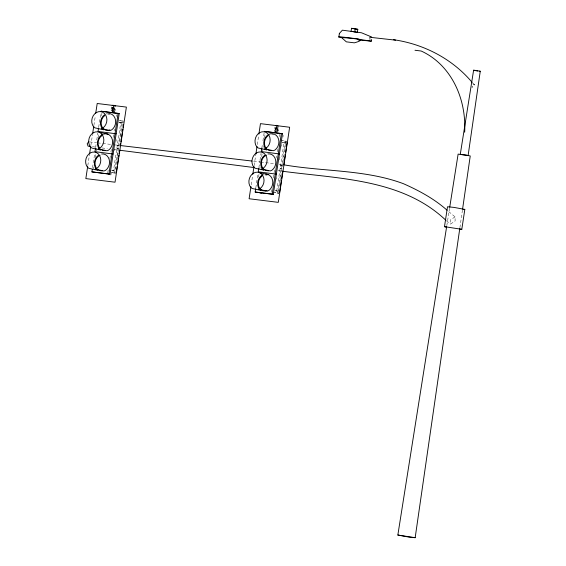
<?xml version="1.0" encoding="UTF-8"?>
<svg xmlns="http://www.w3.org/2000/svg" width="566" height="566" viewBox="0 0 566 566"><rect width="100%" height="100%" fill="white"/><g stroke="black" fill="none" stroke-linecap="round" stroke-linejoin="round"><path stroke-width="0.42" stroke-dasharray="2.83 2.12" d="M472.122 86.089L472.044 87.631L473.983 84.935L474.577 84.914L472.773 83.046M459.91 227.603L462.429 210.135M87.822 165.498L89.407 155.02M90.864 145.412L92.449 134.934M93.899 125.327L95.35 115.719M92.555 167.678L94.72 153.351M95.619 147.457L96.255 143.24M96.765 139.873L97.784 133.13M98.675 127.23L100.84 112.91M93.524 168.76L93.8 166.928M95.244 157.398L95.817 153.591M96.199 151.065L96.949 146.127M98.236 137.58L98.873 133.371M101.533 115.797L101.937 113.15M107.738 172.948L108.255 169.581M109.91 158.629L110.42 155.254M110.929 151.886L111.311 149.36M113.094 137.559L113.603 134.192M114.113 130.824L114.367 129.14M116.278 116.497L116.532 114.813M110.894 175.057L111.276 172.531M114.587 150.62L114.841 148.936M115.988 141.351L116.242 139.668M117.459 156.662L115.273 171.144L113.448 170.918L120.735 122.709L118.513 122.228M112.068 172.573L113.745 172.941L114.495 171.986L122.037 122.15L121.612 120.94L119.935 120.572M117.587 155.813L118.103 152.403M118.23 151.554L122.56 122.935L118.86 122.129M251.212 184.778L252.669 175.17M254.12 165.562L255.705 155.084M257.289 144.599L258.74 134.991M255.818 187.827L257.983 173.507M258.874 167.607L259.893 160.864M260.02 160.022L261.039 153.28M261.803 148.228L262.44 144.012M262.949 140.644L264.096 133.06M258.57 177.116L259.079 173.741M259.844 168.689L260.098 166.998M261.648 156.747L262.171 153.28M262.306 152.41L263.218 146.346M264.534 137.679L265.192 133.3M271.128 192.256L271.51 189.73M273.293 177.936L273.803 174.561M274.057 172.878L274.567 169.51M276.35 157.716L276.604 156.025M277.241 151.815L277.623 149.29M279.54 136.647L279.922 134.121M276.569 179.196L276.824 177.512M279.505 159.817L280.014 156.449M281.543 146.339L281.797 144.655M282.943 137.071L283.198 135.38M282.116 142.278L285.823 143.085L278.529 191.294L276.703 191.067L283.998 142.858L282.512 142.54M272.812 192.178L277.007 193.091L277.757 192.136L285.292 142.299L284.868 141.09L280.672 140.177M446.807 225.593L449.567 208.161M113.865 106.16L113.54 108.332L114.056 108.905L115.117 107.554M113.596 107.363L112.535 108.722L111.941 107.002M277.121 126.31L276.795 128.482L277.319 129.062L278.38 127.704L278.302 126.565M370.489 38.651L369.945 39.74L369.57 37.243M112.691 107.95L111.962 109.337L112.252 110.851L113.377 111.601L114.693 111.155L115.414 109.769L115.131 108.255L113.023 107.292L111.707 107.738L110.986 109.125L111.269 110.639L113.377 111.601M275.946 128.1L275.225 129.494L275.508 131.001L276.64 131.758L277.948 131.305L278.677 129.918L278.387 128.404L277.255 127.654L274.97 127.888L274.241 129.274L274.531 130.788L276.64 131.758M276.972 131.093L277.701 129.706L277.411 128.192L276.279 127.442M455.05 216.863L450.416 219.969L450.472 224.101L455.106 220.995L455.05 216.863L447.756 210.793M111.658 106.946L111.764 108.467L112.457 109.238L113.334 108.806L113.879 107.427L113.773 105.906M112.457 109.238L114.856 108.997L115.294 106.097M274.92 127.095L275.019 128.616L275.72 129.388L276.59 128.956L277.029 126.055M275.72 129.388L278.111 129.147L278.55 126.246M113.999 107.505L111.962 108.141L111.417 109.181L111.636 110.313L112.478 110.872L113.462 110.54L114.007 109.5L113.787 108.368L112.945 107.809M112.401 111.389L113.716 110.943L114.438 109.556L114.155 108.042L113.023 107.292M277.255 127.654L275.225 128.291L274.68 129.331L274.892 130.463L275.741 131.022L276.717 130.689L277.262 129.649L277.05 128.517L276.201 127.958M275.663 131.538L277.701 130.902L278.239 129.862L278.026 128.73L277.177 128.171L276.201 128.503L275.656 129.543L275.868 130.675L276.717 131.241M89.577 141.91L96.602 142.738M97.479 142.837L101.866 143.354M102.743 143.46L110.639 144.394M115.032 144.91L119.419 145.427M253.688 161.246L259.836 161.968M260.714 162.074L274.751 163.73M279.144 164.246L282.653 164.656M111.997 111.332L114.389 111.735L112.563 111.509M275.868 131.56L274.651 131.411L275.826 131.666M107.752 114.311L110.03 114.594M271.772 134.559L274.043 134.835M121.612 120.94L123.438 121.166L119.242 120.254M284.868 141.09L286.693 141.316L282.498 140.403M122.037 122.15L123.855 122.376M285.292 142.299L287.118 142.526M120.735 122.709L122.56 122.935M283.998 142.858L285.823 143.085M119.136 145.596L117.311 145.37L120.31 145.851M282.392 165.746L280.573 165.52L283.566 166.001M118.697 148.483L116.872 148.257L119.872 148.738M281.96 168.633L280.135 168.406L283.127 168.887M264.895 174.908L267.173 175.191M114.495 171.986L116.32 172.206M277.757 192.136L279.583 192.362M113.745 172.941L115.57 173.168L111.375 172.255M277.007 193.091L278.833 193.317L274.637 192.405M92.421 146.707L96.8 147.266M102.057 147.945L107.307 148.625M114.311 149.53L117.813 149.983M278.055 170.656L281.557 171.109M275.564 190.65L278.529 191.294M275.225 190.742L276.703 191.067M111.566 170.338L115.273 171.144M111.962 170.592L113.448 170.918M472.66 83.761L474.577 84.914M446.404 220.712L450.472 224.101M277.234 129.579L276.541 128.8L276.434 127.279M113.978 109.422L113.285 108.651L113.179 107.13M276.781 126.381L276.449 128.553L275.798 128.871L275.196 127.159M103.168 134.956A8.186 6.856 -77.7 0 1 104.696 134.538M106.047 113.999A8.978 7.514 -77.7 0 1 107.724 113.54M112.938 108.354L112.401 109.394L112.613 110.526L113.455 111.085L114.438 110.752L114.983 109.712L114.771 108.58L113.922 108.021L112.938 108.354"/><path stroke-width="0.85" d="M466.851 155.332L460.264 154.447L473.608 70.212L474.35 70.248L480.258 71.238L468.096 155.643L467.481 155.452M446.673 226.464L397.848 535.04L408.716 537.063L415.168 537.7L459.783 228.473M462.556 209.257L470.24 155.975L466.384 155.134L458.12 154.115L449.708 207.29M87.695 166.376L85.841 178.601L115.025 182.202L126.388 107.094L97.203 103.493L95.746 113.094M89.541 154.143L90.73 146.283M92.576 134.057L93.765 126.197M119.214 113.561L101.095 111.226L119.214 113.561L110.037 174.229L91.918 171.887L92.3 169.361M95.491 148.299L94.975 151.667L113.101 154.009M98.548 128.079L98.038 131.446L116.157 133.788M110.037 174.229L108.948 173.988L118.117 113.327M116.32 172.206L117.219 166.255M117.48 164.557L118.379 158.6M118.634 156.902L118.895 155.204M119.15 153.499L119.539 150.952M120.388 145.335L120.643 143.637M120.898 141.932L122.313 132.578M122.574 130.88L122.829 129.182M123.084 127.477L123.473 124.93M250.95 186.525L249.104 198.751L278.288 202.352L289.643 127.244L260.459 123.643L258.874 134.121M252.797 174.293L253.985 166.432M255.839 154.207L257.028 146.346M282.476 133.718L264.35 131.376L282.476 133.718L273.3 194.379L255.181 192.044L255.69 188.669M258.747 168.449L258.238 171.816L276.357 174.158M261.803 148.228L261.294 151.596L279.413 153.938M273.3 194.379L272.204 194.145L281.38 133.477M279.583 192.362L281.38 180.455M281.635 178.757L282.795 171.102M283.899 163.786L285.314 154.433M285.575 152.728L287.118 142.526M342.784 37.724L338.829 37.052L339.388 33.444L342.395 30.175L361.561 32.8L371.579 36.96M351.069 31.371L351.528 28.3L357.797 29.312L357.33 32.382L352.554 31.555M354.79 31.83L355.257 28.76M358.71 39.96L371.31 41.162L371.558 39.535M445.852 227.086L444.487 226.662L447.501 206.76L453.953 207.397L464.82 209.413L461.806 229.315L459.868 229.237M339.317 33.804L339.388 33.444M338.829 37.052L338.892 36.691L345.621 37.398L371.31 41.162M341.298 37.356C344.064 38.318 372.605 37.83 354.323 42.839L346.335 41.842L341.298 37.356L342.89 37.632M88.699 141.804L87.199 143.714L88.048 146.141L90.673 146.481M112.202 105.566L113.08 105.135M113.724 105.75L114.601 105.326L115.294 106.097M113.865 106.16L114.523 105.842M275.458 125.716L276.335 125.284L277.029 126.055M276.979 125.9L277.856 125.475M109.882 129.847L108.403 130.456L105.368 130.088L103.5 128.659M267.025 190.438L265.546 191.053L262.511 190.678L260.643 189.256M479.515 71.203L480.258 71.238M463.526 209.363L464.82 209.413M444.487 226.662L461.806 229.315M397.848 535.04L415.168 537.7M369.57 37.243L395.592 40.158M358.037 39.733L360.464 39.988M120.296 145.526L251.934 161.041M283.531 164.763C323.278 171.753 365.19 169.418 403.409 183.688C419.031 190.586 434.278 198.829 447.098 210.241M357.797 29.312L351.528 28.3M414.991 50.261L421.146 51.018A88.678 74.217 -77.7 0 1 464.686 132.196M271.659 150.613L268.631 150.238L267.378 149.282M105.34 150.683L102.312 150.308L101.066 149.36M268.602 170.833L265.574 170.458L263.077 168.562A8.186 6.856 -77.7 0 1 266.423 155.105M102.283 170.904L99.255 170.529L98.01 169.581M91.918 171.887L108.948 173.988M255.181 192.044L272.204 194.145M119.568 150.209L254.41 167.607M282.427 171.222C338.298 178.828 401.994 178.651 445.725 220.146M475.723 70.679L477.782 70.991M259.681 192.872L261.379 193.162M93.864 172.276L95.569 172.573M99.234 132.26L107.986 134.17M259.433 172.637L268.192 174.54M393.561 39.712C423.828 44.049 452.439 58.885 472.171 82.424M473.608 70.212L474.131 70.382M266.133 148.334A8.186 6.856 -77.7 0 1 268.051 135.691M260.02 188.782A8.186 6.856 -77.7 0 1 261.931 176.132M265.709 174.066A8.978 7.514 -77.7 0 1 272.628 180.434A8.978 7.514 -77.7 0 1 268.829 190.487L267.202 191.159L258.443 189.256L260.07 188.584A8.978 7.514 -77.7 0 0 262.85 175.722A8.978 7.514 -77.7 0 0 251.905 174.37A8.978 7.514 -77.7 0 0 250.759 187.431L252.132 188.471L260.884 190.381L259.518 189.341A8.978 7.514 -77.7 0 1 263.19 174.59M267.923 153.91A8.978 7.514 -77.7 0 1 275.585 159.739A8.978 7.514 -77.7 0 1 271.885 170.267L270.258 170.939L261.499 169.029L263.126 168.357A8.978 7.514 -77.7 0 0 265.907 155.494A8.978 7.514 -77.7 0 0 254.962 154.15A8.978 7.514 -77.7 0 0 253.823 167.211L255.188 168.251L263.94 170.154L262.574 169.114A8.978 7.514 -77.7 0 1 264.676 155.254M102.878 128.185A8.186 6.856 -77.7 0 1 104.788 115.535M99.814 148.405A8.186 6.856 -77.7 0 1 101.731 135.762M96.758 168.633A8.186 6.856 -77.7 0 1 100.111 155.176M101.611 153.98A8.978 7.514 -77.7 0 1 109.266 159.81A8.978 7.514 -77.7 0 1 105.566 170.338L103.939 171.01L95.187 169.1L96.814 168.435A8.978 7.514 -77.7 0 0 99.588 155.572A8.978 7.514 -77.7 0 0 88.643 154.221A8.978 7.514 -77.7 0 0 87.504 167.281L88.869 168.321L97.628 170.232L96.262 169.184A8.978 7.514 -77.7 0 1 98.357 155.325M104.668 133.76A8.978 7.514 -77.7 0 1 112.33 139.59A8.978 7.514 -77.7 0 1 108.622 150.117L107.002 150.782L98.243 148.879L99.871 148.207A8.978 7.514 -77.7 0 0 102.651 135.345A8.978 7.514 -77.7 0 0 91.706 133.993A8.978 7.514 -77.7 0 0 90.56 147.061L91.925 148.101L100.684 150.004L99.319 148.964A8.978 7.514 -77.7 0 1 102.991 134.22M108.566 113.469A8.978 7.514 -77.7 0 1 115.485 119.836A8.978 7.514 -77.7 0 1 111.686 129.89L110.059 130.562L101.3 128.659L102.927 127.987A8.978 7.514 -77.7 0 0 105.708 115.124A8.978 7.514 -77.7 0 0 94.763 113.773A8.978 7.514 -77.7 0 0 93.616 126.841L94.989 127.881L103.741 129.784L102.375 128.744A8.978 7.514 -77.7 0 1 104.469 114.877M266.19 148.136L264.563 148.808L273.314 150.712L274.942 150.047A8.978 7.514 -77.7 0 0 277.722 137.184A8.978 7.514 -77.7 0 0 266.777 135.833A8.978 7.514 -77.7 0 0 265.638 148.893L267.003 149.933L258.245 148.03L256.879 146.99A8.978 7.514 -77.7 0 1 258.018 133.923A8.978 7.514 -77.7 0 1 268.963 135.274A8.978 7.514 -77.7 0 1 266.19 148.136"/></g></svg>
